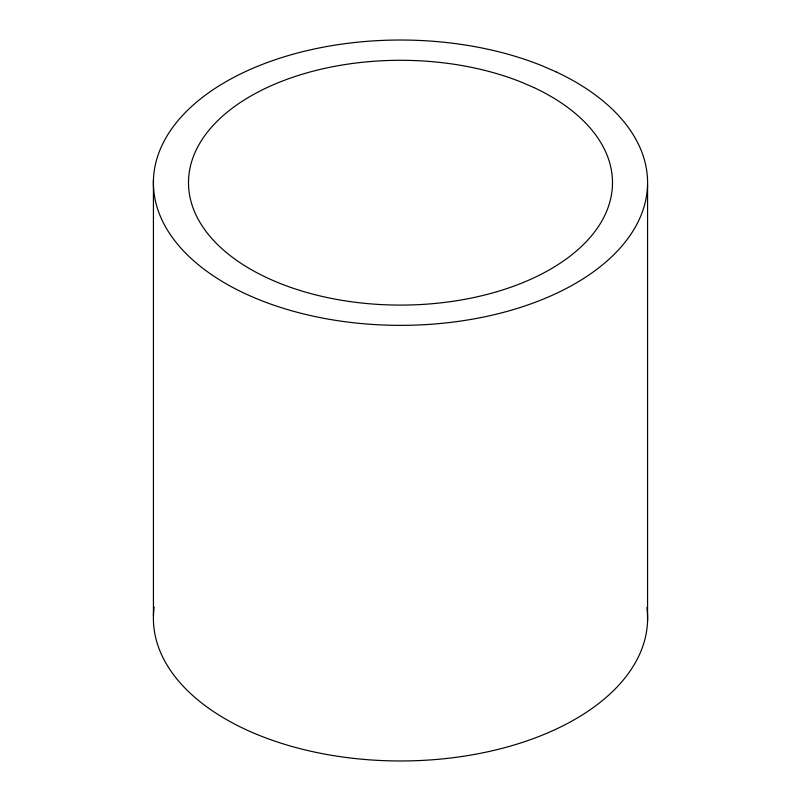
<?xml version="1.0" encoding="UTF-8"?>
<svg xmlns="http://www.w3.org/2000/svg" width="801" height="801" viewBox="0 0 801 801"><rect width="100%" height="100%" fill="white"/><g stroke="black" fill="none" stroke-linecap="round" stroke-linejoin="round"><path stroke-width="1.2" d="M647.568 185.181L647.568 620.795M153.432 180.205L153.432 615.819M646.898 607.528A247.098 142.668 0 0 1 400.14 760.97A247.098 142.668 0 0 1 154.162 607.118M556.004 71.82L542.237 65.832A247.098 142.668 0 0 0 154.903 166.958A247.098 142.668 0 0 0 494.397 314.653A247.098 142.668 0 0 0 556.004 71.82M533.917 87.569L522.102 82.433A212.005 122.403 0 0 0 189.787 169.191A212.005 122.403 0 0 0 481.061 295.909A212.005 122.403 0 0 0 533.917 87.569"/></g></svg>
